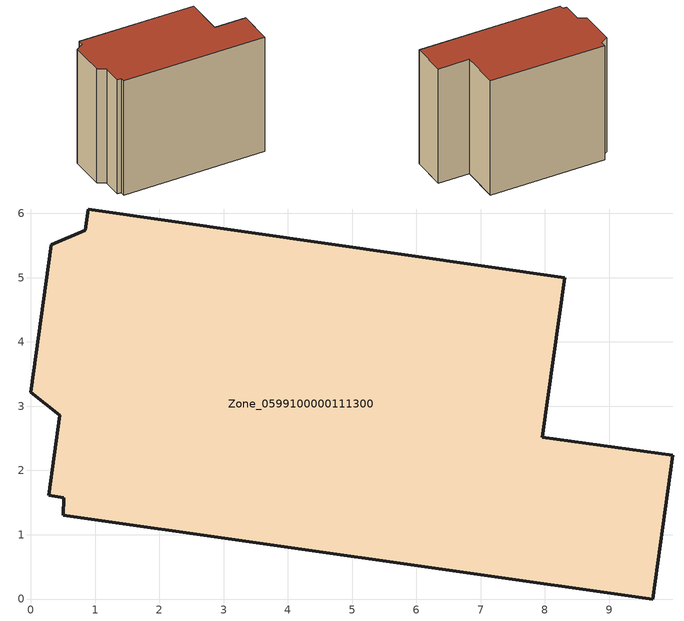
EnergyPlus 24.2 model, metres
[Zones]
Zone_0599100000111300
 floor ground (C_G): 0.28,1.61 0.45,2.86 0,3.22 0.32,5.51 0.85,5.74 0.89,6.07 8.31,5 7.96,2.52 9.99,2.24 9.68,0 0.5,1.3 0.52,1.57 z2.6
 wall outside (C_F): 0.85,5.74 0.32,5.51 0,3.22 0.45,2.86 0.28,1.61 0.52,1.57 0.5,1.3 9.68,0 9.99,2.24 7.96,2.52 8.31,5 0.89,6.07 0.85,5.74 z2.6:10.55
 roof outside (C_R): 0.45,2.86 0.28,1.61 0.52,1.57 0.5,1.3 9.68,0 9.99,2.24 7.96,2.52 8.31,5 0.89,6.07 0.85,5.74 0.32,5.51 0,3.22 z10.55
[BUILDING]
Pand.0599100000111300: North Axis=0; Terrain=City; Loads Convergence Tolerance Value=0.04; Temperature Convergence Tolerance Value=0.4; Solar Distribution=FullExterior; Maximum Number of Warmup Days=25; Minimum Number of Warmup Days=1
[Site:Location]
Rotterdam.The.Hague.AP_ZH_NLD Design_Conditions: Latitude=51.96; Longitude=4.45; Time Zone=1; Elevation=-4.5
[SITE:GROUNDTEMPERATURE:BUILDINGSURFACE]
18, 18, 18, 18, 18, 18, 18, 18, 18, 18, 18, 18
[MATERIAL] Thermal Absorptance=0.9; Solar Absorptance=0.7; Visible Absorptance=0.7
Name | Roughness | Thickness | Conductivity | Density | Specific Heat
G.TI.1946 | MediumSmooth | 0.15 | 1 | 540 | 1210
F.TI.1946 | Rough | 0.3 | 0.857143 | 1920 | 840
R.TI.1946 | MediumRough | 0.2 | 0.1 | 1500 | 1000
[CONSTRUCTION]
C_G: G.TI.1946
C_F: F.TI.1946
C_R: R.TI.1946
[ZONE]
Zone_0599100000111300: Type=1; Multiplier=1; Ceiling Height=Autocalculate; Volume=Autocalculate; Floor Area=autocalculate; Part of Total Floor Area=Yes
[ZONEINFILTRATION:DESIGNFLOWRATE]
Infil_Zone_0599100000111300: Zone or ZoneList or Space or SpaceList=Zone_0599100000111300; Schedule=AlwaysOn; Design Flow Rate Calculation Method=Flow/Area; Flow Rate per Floor Area=0.003; Constant Term Coefficient=1; Temperature Term Coefficient=0; Velocity Term Coefficient=0; Velocity Squared Term Coefficient=0
[HVACTEMPLATE:ZONE:IDEALLOADSAIRSYSTEM]
Zone_0599100000111300: Maximum Heating Supply Air Temperature=50; Minimum Cooling Supply Air Temperature=13; Maximum Heating Supply Air Humidity Ratio=0.0156; Minimum Cooling Supply Air Humidity Ratio=0.0077; Heating Limit=NoLimit; Cooling Limit=NoLimit; Dehumidification Control Type=ConstantSensibleHeatRatio; Cooling Sensible Heat Ratio=0.7; Dehumidification Setpoint=60; Humidification Control Type=None; Humidification Setpoint=30; Outdoor Air Method=None; Outdoor Air Flow Rate per Person=0.00944; Outdoor Air Flow Rate per Zone Floor Area=0; Outdoor Air Flow Rate per Zone=0; Demand Controlled Ventilation Type=None; Outdoor Air Economizer Type=NoEconomizer; Heat Recovery Type=None; Sensible Heat Recovery Effectiveness=0.7; Latent Heat Recovery Effectiveness=0.65
[ZONECONTROL:THERMOSTAT]
ThermostatControl_Zone_0599100000111300: Zone or ZoneList=Zone_0599100000111300; Control Type Schedule=DualSetpointControlType; Control 1=Thermostat_Zone_0599100000111300; Temperature Difference Between Cutout And Setpoint=0
[THERMOSTATSETPOINT:DUALSETPOINT]
Thermostat_Zone_0599100000111300: Heating Setpoint Temperature Schedule=HeatingSetpoint_Zone_0599100000111300; Cooling Setpoint Temperature Schedule=CoolingSetpoint_Zone_0599100000111300
[SCHEDULE:COMPACT]
HeatingSetpoint_Zone_0599100000111300: Through: 12/31, For: AllDays, Until: 24:00, 21
CoolingSetpoint_Zone_0599100000111300: Through: 12/31, For: AllDays, Until: 24:00, 24
DualSetpointControlType: Through: 12/31, For: AllDays, Until: 24:00, 4
AlwaysOn: Through: 12/31, For: AllDays, Until: 24:00, 1
